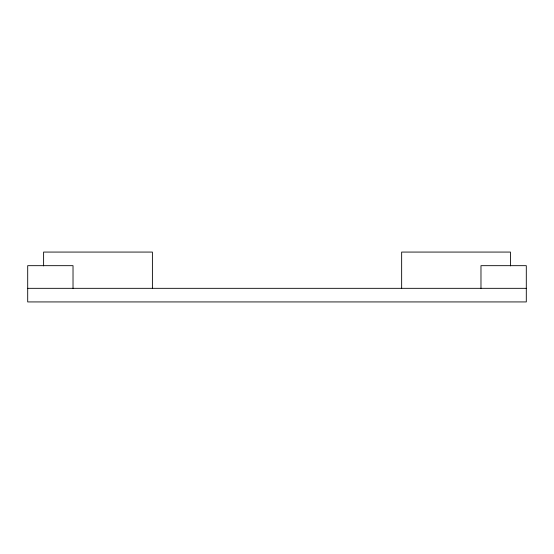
<?xml version="1.0" encoding="UTF-8"?>
<svg xmlns="http://www.w3.org/2000/svg" width="554" height="554" viewBox="0 0 554 554"><rect width="100%" height="100%" fill="white"/><g stroke="black" fill="none" stroke-linecap="round" stroke-linejoin="round"><path stroke-width="0.83" d="M27.7 288.329L526.3 288.329M510.435 265.885L510.435 252.07L401.65 252.07L401.65 288.329M480.976 288.329L480.976 265.671L526.3 265.671L526.3 301.93L27.7 301.93L27.7 265.671L73.024 265.671L73.024 288.329M152.398 288.329L152.398 252.07L43.607 252.07L43.607 265.885"/></g></svg>
